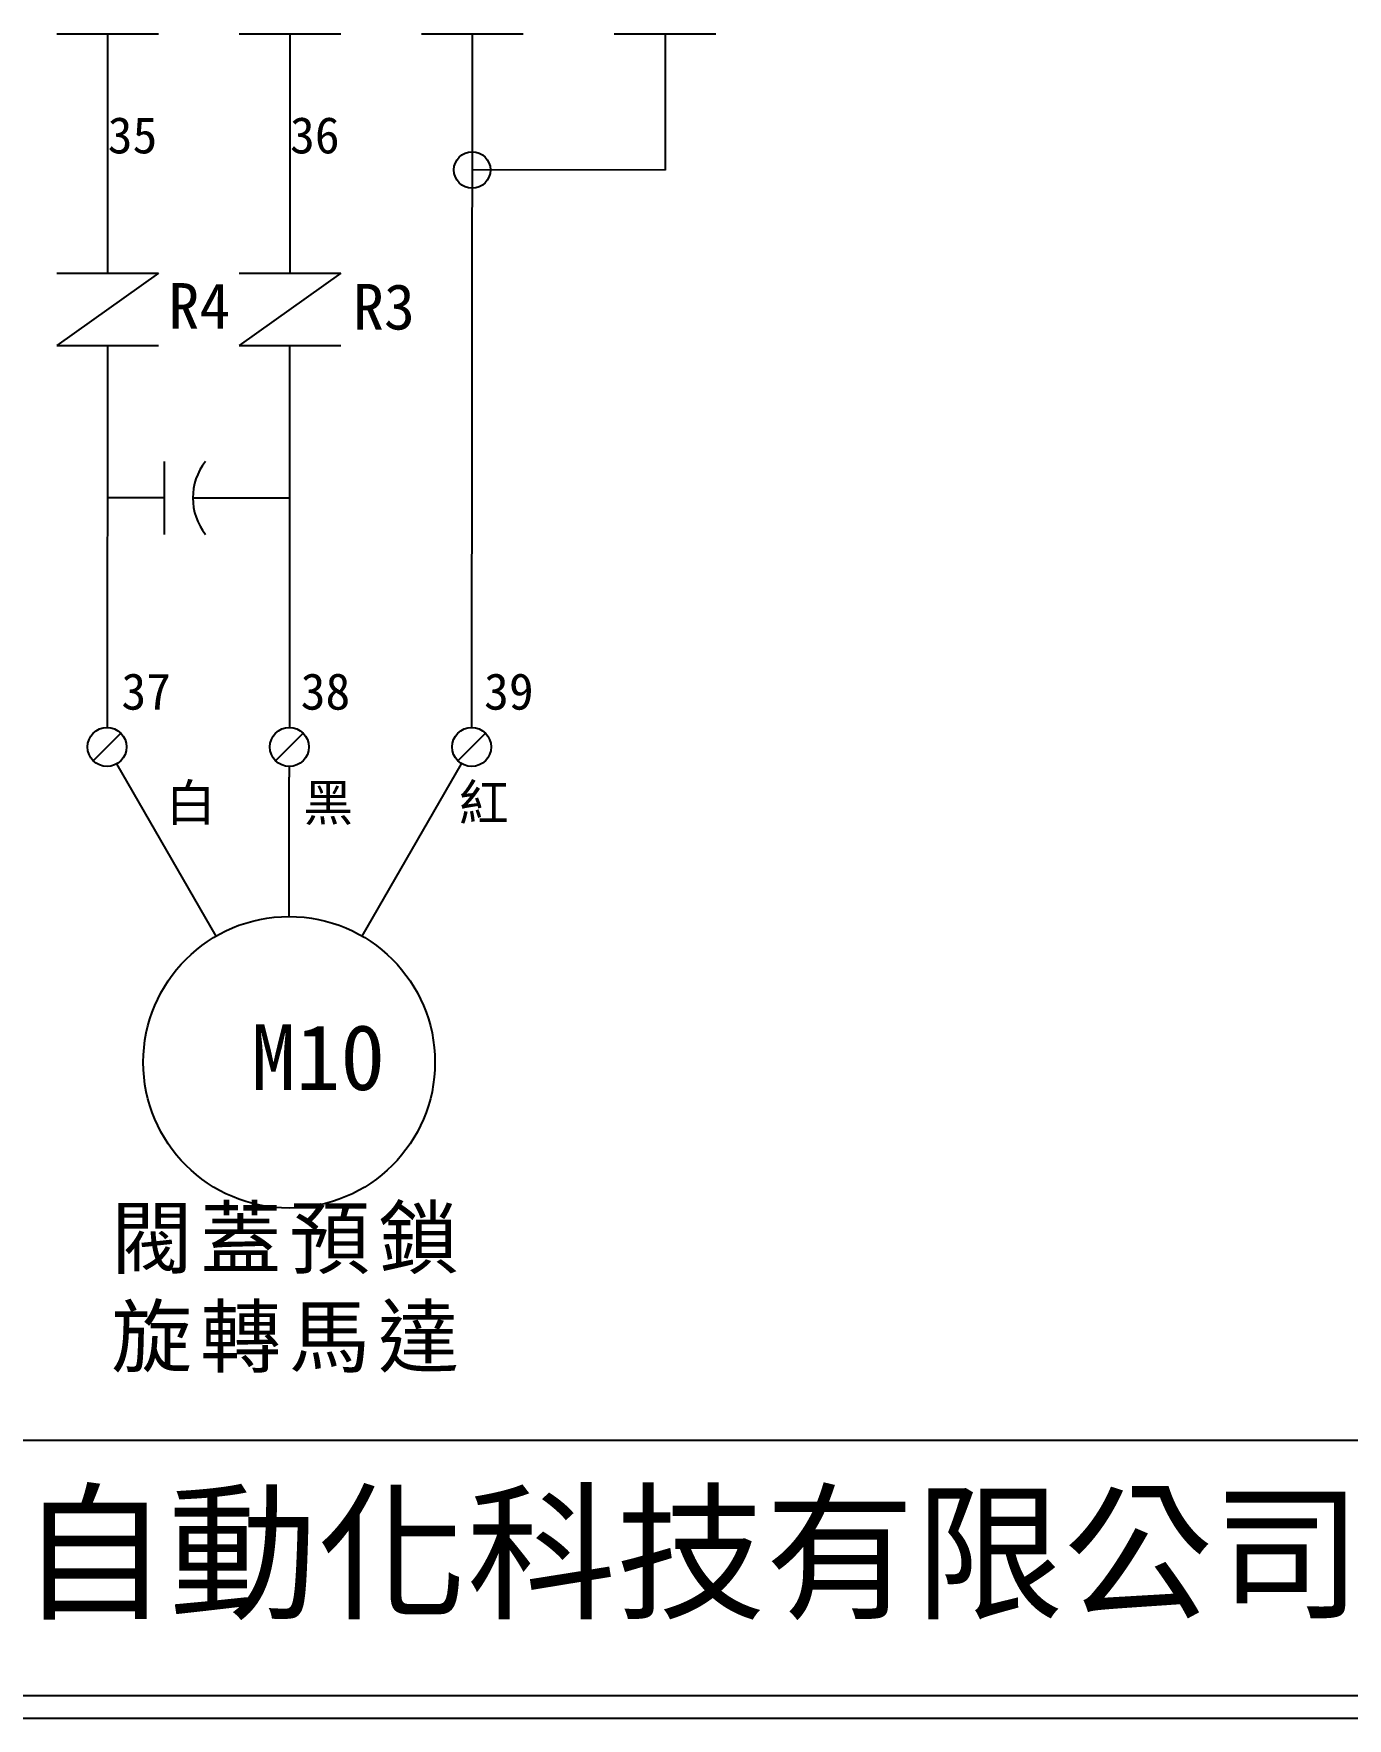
# Model space of a CAD drawing. Extents: x 10 to 297, y 3 to 207.
# Drawn here: x 65.8 to 137.8, y 3 to 95.4 of the extents above; entities that cross this region are included whole.
import ezdxf

# ---------------------------------------------------------------- set-up
doc = ezdxf.new("R2010")
doc.units = 0
doc.layers.get('0').update_dxf_attribs({"linetype": 'CONTINUOUS'})
doc.layers.add('圖框層', color=7, linetype='CONTINUOUS')
doc.layers.add('標尺寸層', color=3, linetype='CONTINUOUS')
doc.styles.add('STSL', font='KAIU.TTF')
doc.styles.add('標楷體', font='KAIU.TTF')

msp = doc.modelspace()

# ---------------------------------------------------------------- linework, layer by layer
for p, q in [((69.82, 82.285), (69.82, 95.419)), ((79.82, 82.285), (79.82, 95.419)), ((89.82, 95.419), (89.784, 57.361)), ((100.391, 95.419), (100.391, 87.934)), ((100.391, 87.934), (89.813, 87.944)), ((89.813, 87.944), (89.813, 87.944)), ((72.604, 82.285), (67.036, 78.312)), ((82.604, 82.285), (77.036, 78.312)), ((69.798, 78.312), (69.783, 57.361)), ((79.798, 78.312), (79.783, 57.361)), ((72.939, 67.949), (72.939, 71.949)), ((72.939, 69.949), (69.792, 69.952)), ((74.489, 69.948), (79.783, 69.948)), ((70.54, 57.047), (69.025, 55.532)), ((80.54, 57.047), (79.025, 55.532)), ((90.54, 57.047), (89.025, 55.532)), ((75.771, 45.917), (70.318, 55.362)), ((79.771, 55.219), (79.771, 54.63)), ((79.771, 46.989), (79.771, 54.63)), ((83.771, 45.917), (89.23, 55.372))]:
    msp.add_line(p, q)
for centre, radius in [((89.813, 87.944), 1), ((69.783, 56.29), 1.071), ((79.783, 56.29), 1.071), ((89.783, 56.29), 1.071), ((79.771, 38.989), 8)]:
    msp.add_circle(centre, radius)
msp.add_arc((77.715, 69.953), 3.226, 141.77552, 218.40176)
at = {"layer": '圖框層', "color": 7}
for p, q in [((11.25, 18.25), (295.75, 18.25)), ((11.25, 4.25), (295.75, 4.25)), ((10, 3), (297, 3))]:
    msp.add_line(p, q, dxfattribs=at)
at = {"layer": '標尺寸層', "color": 7}
for p, q in [((67.036, 95.419), (72.604, 95.419)), ((77.036, 95.419), (82.604, 95.419)), ((87.036, 95.419), (92.604, 95.419)), ((97.608, 95.419), (103.175, 95.419)), ((67.036, 82.285), (72.604, 82.285)), ((77.036, 82.285), (82.604, 82.285)), ((67.036, 78.312), (72.604, 78.312)), ((77.036, 78.312), (82.604, 78.312))]:
    msp.add_line(p, q, dxfattribs=at)

# ---------------------------------------------------------------- texts
at = {"color": 0, "insert": (79.771, 30.989), "char_height": 3.25, "width": 30.80907, "attachment_point": 2, "style": '標楷體'}
msp.add_mtext('{\\T1.1;閥蓋預鎖\\P旋轉馬達}', dxfattribs=at)
at = {"layer": '圖框層', "color": 4, "style": 'STSL'}
for s, height, p in [('35', 2, (69.82, 88.852)), ('36', 2, (79.82, 88.852)), ('R4', 2.5, (73.145, 79.237)), ('R3', 2.5, (83.27, 79.19)), ('37', 2, (70.571, 58.336)), ('38', 2, (80.405, 58.336)), ('39', 2, (90.465, 58.336)), ('白', 2, (73.011, 52.233)), ('紅', 2, (89.088, 52.233)), ('黑', 2, (80.555, 52.233)), ('M10', 3.6, (77.687, 37.466)), ('泓陞自動化科技有限公司', 6, (48.604, 9.076))]:
    msp.add_text(s, height=height, dxfattribs=at).set_placement(p)

doc.saveas('drawing.dxf')
